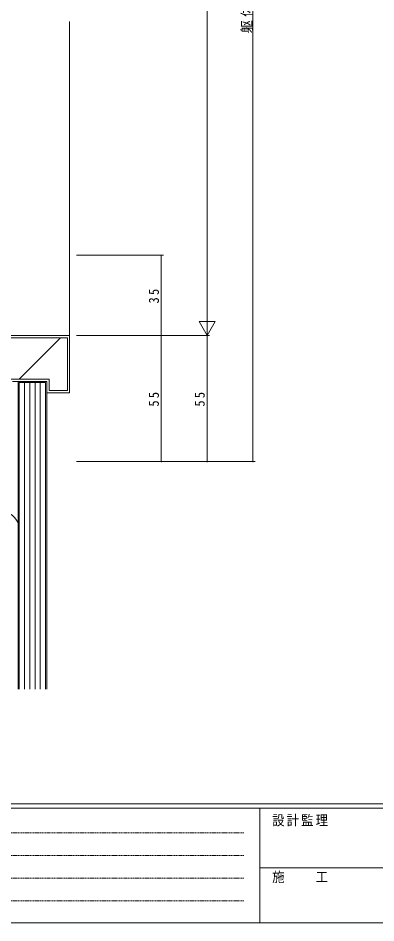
# Model space of a CAD drawing. Units: millimetres, scale not verified. Extents: x -567 to 567, y -403 to 403.
# Drawn here: x -300.2 to -144.1, y -403 to -8.2 of the extents above; entities that cross this region are included whole.
import ezdxf

# ---------------------------------------------------------------- set-up
doc = ezdxf.new("R2010")
doc.units = ezdxf.units.MM
doc.header["$LTSCALE"] = 2
doc.linetypes.add('USER1', pattern=[0.375, 0.25, -0.125])
for name, color, linetype, lineweight in [('0-1_YKK_ZWAK', 7, 'Continuous', 18), ('0-6_YKK_D', 6, 'Continuous', 18), ('0-7_YSS_K', 3, 'Continuous', 18)]:
    doc.layers.add(name, color=color, linetype=linetype, lineweight=lineweight)
doc.styles.add('ＭＳ ゴシック', font='')
doc.styles.get('ＭＳ ゴシック').set_extended_font_data('MS Gothic')

msp = doc.modelspace()

# ---------------------------------------------------------------- linework, layer by layer
at = {"layer": '0-1_YKK_ZWAK'}
for p, q in [((537.274, -351), (-562.726, -351)), ((483.274, -353), (-562.726, -353)), ((-194.726, -353), (-194.726, -403)), ((-194.726, -378.999), (-10.726, -378.999)), ((-562.726, -403), (483.274, -403))]:
    msp.add_line(p, q, dxfattribs=at)
at = {"layer": '0-1_YKK_ZWAK', "linetype": 'USER1'}
for p, q in [((-556.157, -363.732), (-201.596, -363.732)), ((-556.157, -373.63), (-201.596, -373.63)), ((-556.157, -383.528), (-201.596, -383.528)), ((-556.157, -393.426), (-201.596, -393.426))]:
    msp.add_line(p, q, dxfattribs=at)
at = {"layer": '0-6_YKK_D'}
for p, q in [((-197.725, -201.69), (-197.726, 223.31)), ((-217.726, 146.31), (-217.726, -139.69)), ((-274.726, -111.69), (-236.726, -111.69)), ((-237.726, -111.69), (-237.726, -146.69)), ((-217.726, -146.69), (-217.726, -134.566)), ((-214.226, -140.628), (-221.226, -140.628)), ((-217.726, -146.69), (-221.226, -140.628)), ((-217.726, -146.69), (-214.226, -140.628)), ((-274.726, -146.69), (-216.726, -146.69)), ((-274.726, -146.69), (-236.726, -146.69)), ((-274.726, -146.69), (-236.726, -146.69)), ((-274.726, -146.691), (-216.726, -146.691)), ((-237.726, -146.69), (-237.726, -201.69)), ((-217.726, -146.691), (-217.726, -201.691)), ((-274.726, -201.69), (-196.725, -201.69)), ((-274.726, -201.69), (-236.726, -201.69)), ((-274.726, -201.691), (-216.726, -201.691))]:
    msp.add_line(p, q, dxfattribs=at)
for centre, start, end in [((-237.726, -111.69), 90, 270), ((-237.726, -111.69), 270, 90), ((-237.726, -146.69), 90, 270), ((-237.726, -146.69), 270, 90), ((-237.726, -201.69), 90, 270), ((-237.726, -201.69), 270, 90), ((-217.726, -201.691), 90, 270), ((-217.726, -201.691), 270, 90), ((-197.725, -201.69), 90.00027, 270.00027), ((-197.725, -201.69), 270.00027, 90.00027)]:
    msp.add_arc(centre, 0.106, start, end, dxfattribs=at)
at = {"layer": '0-7_YSS_K'}
for p, q in [((-277.726, -9.69), (-277.726, -146.69)), ((-402.726, -146.69), (-277.726, -146.69)), ((-278.726, -147.69), (-401.726, -147.69)), ((-299.794, -165.69), (-281.794, -147.69)), ((-278.726, -170.69), (-278.726, -147.69)), ((-277.726, -146.69), (-277.726, -171.69)), ((-286.726, -165.69), (-303.726, -165.69)), ((-286.726, -165.69), (-286.726, -170.69)), ((-287.726, -166.69), (-302.726, -166.69)), ((-300.226, -166.69), (-300.227, -301)), ((-287.726, -166.69), (-300.226, -166.69)), ((-299.726, -167.19), (-299.727, -301)), ((-288.226, -167.19), (-299.726, -167.19)), ((-297.426, -167.19), (-297.427, -301)), ((-295.126, -167.19), (-295.127, -301)), ((-292.826, -167.19), (-292.827, -301)), ((-290.526, -167.19), (-290.527, -301)), ((-288.227, -301), (-288.226, -167.19)), ((-287.727, -301), (-287.726, -166.69)), ((-287.726, -166.69), (-287.726, -171.69)), ((-287.726, -171.69), (-277.726, -171.69)), ((-286.726, -170.69), (-278.726, -170.69)), ((-299.726, -265.956), (-299.726, -229.711))]:
    msp.add_line(p, q, dxfattribs=at)
for start, end in [(25.85272, 148.21167), (18.19487, 18.21012)]:
    msp.add_arc((-309.226, -232.834), 10, start, end, dxfattribs=at)

# ---------------------------------------------------------------- texts
at = {"layer": '0-1_YKK_ZWAK', "char_height": 4.399, "attachment_point": 7, "style": 'ＭＳ ゴシック'}
for s, insert in [('\\T1.17;\\W0.9;設計監理', (-189.341, -360.904)), ('\\T1.17;\\W0.9;施\u3000\u3000工', (-189.341, -385.649))]:
    msp.add_mtext(s, dxfattribs=dict(at, insert=insert))
at = {"layer": '0-6_YKK_D', "color": 7, "char_height": 4.399, "attachment_point": 7, "rotation": 90, "style": 'ＭＳ ゴシック'}
for s, insert in [('\\T1.25;\\W0.95;躯体開口高=H+125', (-197.725, -14.79)), ('\\T1.37;\\W0.9;35', (-238.726, -132.71)), ('\\T1.37;\\W0.9;55', (-238.726, -177.71)), ('\\T1.37;\\W0.9;55', (-218.726, -177.711))]:
    msp.add_mtext(s, dxfattribs=dict(at, insert=insert))

doc.saveas('drawing.dxf')
